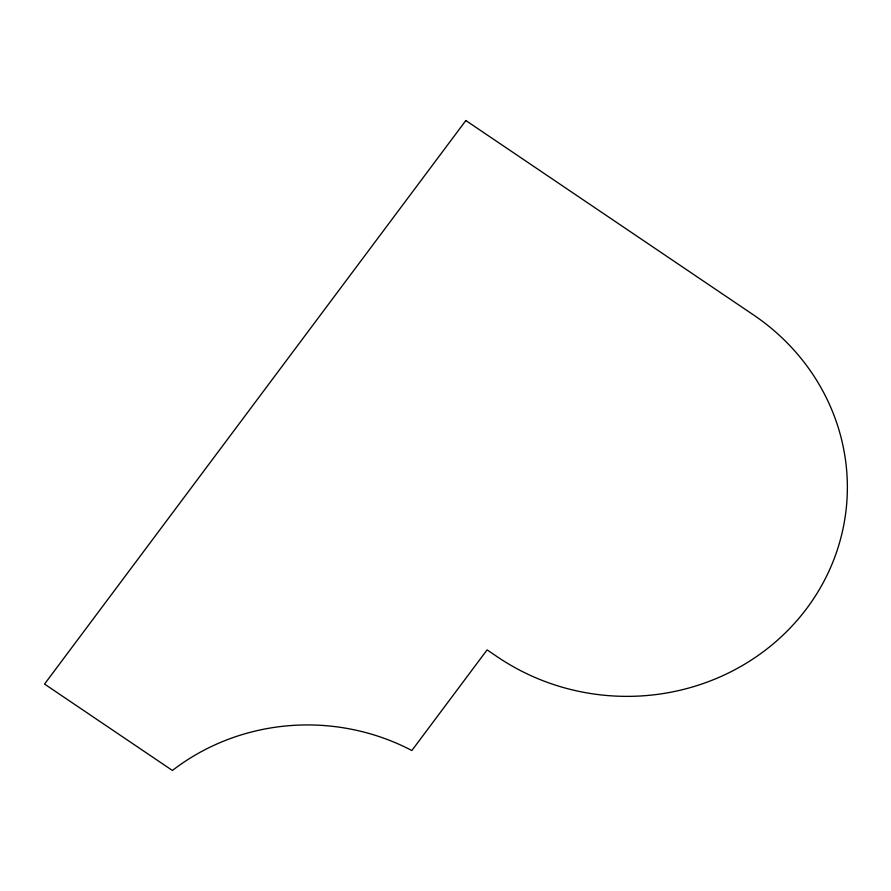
<?xml version="1.0" encoding="UTF-8"?>
<svg xmlns="http://www.w3.org/2000/svg" width="891" height="891" viewBox="0 0 891 891"><rect width="100%" height="100%" fill="white"/><g stroke="black" fill="none" stroke-linecap="round" stroke-linejoin="round"><path stroke-width="1.34" d="M465.848 120.53L44.55 684.065L172.409 770.47A214.909 203.805 3.4 0 1 411.854 750.523L487.087 649.884L497.746 657.09A221.77 210.309 3.4 0 0 806.767 608.419A221.77 210.309 3.4 0 0 753.53 314.946L465.848 120.53"/></g></svg>
